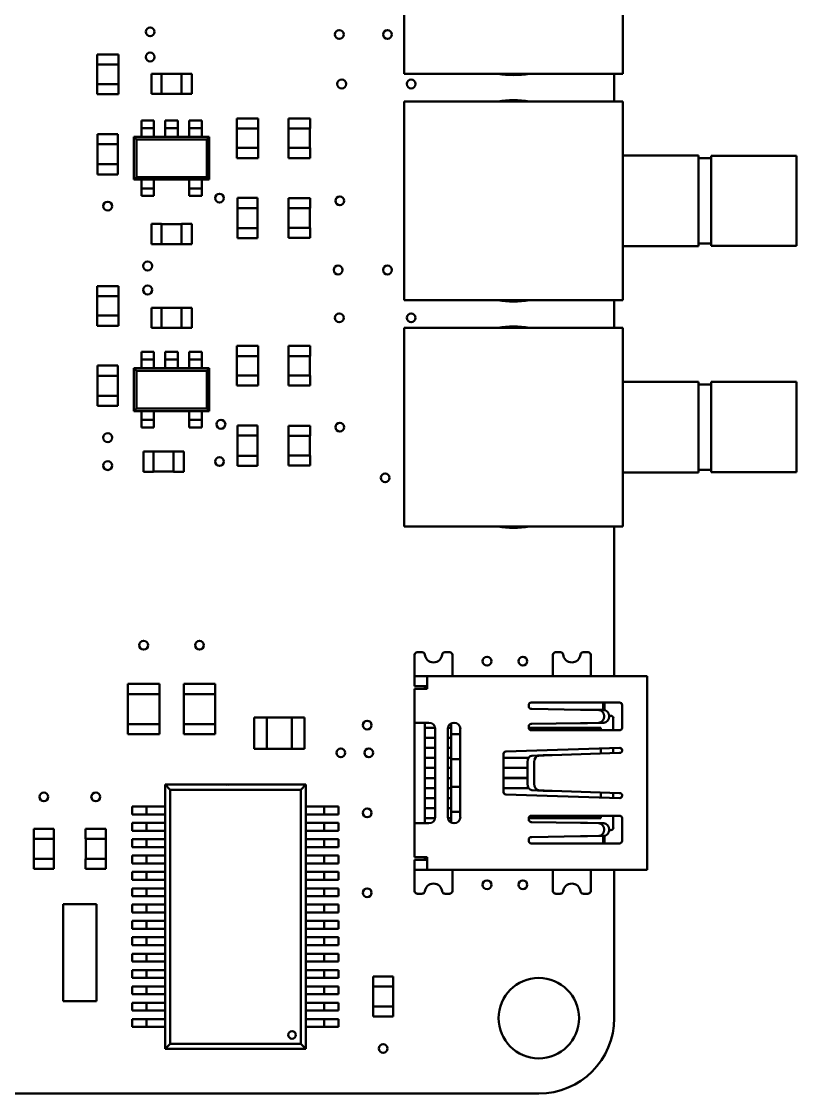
# Model space of a CAD drawing. Header units: inches. Extents: x 15.92 to 18.37, y 10.21 to 12.73.
# Drawn here: x 17.159 to 18.373, y 10.206 to 11.885 of the extents above; entities that cross this region are included whole.
import ezdxf

# ---------------------------------------------------------------- set-up
doc = ezdxf.new("R2010")
doc.units = ezdxf.units.IN
doc.header["$MEASUREMENT"] = 0
doc.layers.add('Visible (ANSI)', color=7, linetype='Continuous', lineweight=50)

msp = doc.modelspace()

# ---------------------------------------------------------------- linework, layer by layer
at = {"layer": 'Visible (ANSI)'}
for p, q in [((17.7583, 11.8028), (17.7583, 11.9209)), ((18.1008, 11.9209), (18.1008, 11.8028)), ((17.2775, 11.8329), (17.2775, 11.8172)), ((17.311, 11.8329), (17.2775, 11.8329)), ((17.2775, 11.8172), (17.311, 11.8172)), ((17.2775, 11.7867), (17.2775, 11.8172)), ((17.3109, 11.7867), (17.3109, 11.8172)), ((17.311, 11.8172), (17.311, 11.8329)), ((17.3627, 11.8027), (17.3627, 11.7712)), ((17.3785, 11.8027), (17.3627, 11.8027)), ((17.3785, 11.7712), (17.3785, 11.8027)), ((17.3785, 11.8026), (17.41, 11.8026)), ((17.4257, 11.8027), (17.41, 11.8027)), ((17.41, 11.8027), (17.41, 11.7712)), ((17.4257, 11.7712), (17.4257, 11.8027)), ((17.7583, 11.8028), (18.1008, 11.8028)), ((18.0871, 11.7595), (18.0871, 11.8028)), ((17.2775, 11.7867), (17.2775, 11.7709)), ((17.311, 11.7867), (17.2775, 11.7867)), ((17.311, 11.7709), (17.311, 11.7867)), ((17.2775, 11.7709), (17.311, 11.7709)), ((17.3627, 11.7712), (17.3785, 11.7712)), ((17.3785, 11.7712), (17.41, 11.7712)), ((17.41, 11.7712), (17.4257, 11.7712)), ((17.7583, 11.6413), (17.7583, 11.7595)), ((18.1008, 11.7595), (17.7583, 11.7595)), ((18.1008, 11.7595), (18.1008, 11.6413)), ((17.5297, 11.7329), (17.4963, 11.7329)), ((17.4963, 11.7329), (17.4963, 11.7172)), ((17.5297, 11.7172), (17.5297, 11.7329)), ((17.5775, 11.7329), (17.5775, 11.7172)), ((17.611, 11.7329), (17.5775, 11.7329)), ((17.611, 11.7172), (17.611, 11.7329)), ((17.347, 11.7297), (17.3667, 11.7297)), ((17.347, 11.7219), (17.347, 11.7297)), ((17.347, 11.7179), (17.347, 11.7219)), ((17.347, 11.7179), (17.3667, 11.7179)), ((17.347, 11.7179), (17.347, 11.7101)), ((17.3667, 11.7219), (17.3667, 11.7297)), ((17.3667, 11.7179), (17.3667, 11.7219)), ((17.3667, 11.7179), (17.3667, 11.7101)), ((17.3844, 11.7297), (17.4041, 11.7297)), ((17.3844, 11.7219), (17.3844, 11.7297)), ((17.3844, 11.7179), (17.3844, 11.7219)), ((17.3844, 11.7179), (17.4041, 11.7179)), ((17.3844, 11.7179), (17.3844, 11.7101)), ((17.4041, 11.7219), (17.4041, 11.7297)), ((17.4041, 11.7179), (17.4041, 11.7219)), ((17.4041, 11.7179), (17.4041, 11.7101)), ((17.4218, 11.7297), (17.4415, 11.7297)), ((17.4218, 11.7219), (17.4218, 11.7297)), ((17.4218, 11.7179), (17.4218, 11.7219)), ((17.4218, 11.7179), (17.4415, 11.7179)), ((17.4218, 11.7179), (17.4218, 11.7101)), ((17.4415, 11.7219), (17.4415, 11.7297)), ((17.4415, 11.7179), (17.4415, 11.7219)), ((17.4415, 11.7179), (17.4415, 11.7101)), ((17.4963, 11.7172), (17.5297, 11.7172)), ((17.4963, 11.7172), (17.4963, 11.6867)), ((17.5297, 11.7172), (17.5297, 11.6867)), ((17.5775, 11.7172), (17.611, 11.7172)), ((17.5775, 11.6867), (17.5775, 11.7172)), ((17.6109, 11.6867), (17.6109, 11.7172)), ((17.2785, 11.7084), (17.2785, 11.6927)), ((17.31, 11.7084), (17.2785, 11.7084)), ((17.31, 11.6927), (17.31, 11.7084)), ((17.3352, 11.7041), (17.347, 11.7041)), ((17.3391, 11.7002), (17.3352, 11.7041)), ((17.3352, 11.6372), (17.3352, 11.7041)), ((17.3391, 11.7002), (17.3391, 11.6412)), ((17.4494, 11.7002), (17.3391, 11.7002)), ((17.347, 11.7041), (17.347, 11.7101)), ((17.347, 11.7041), (17.3667, 11.7041)), ((17.3667, 11.7041), (17.3667, 11.7101)), ((17.3667, 11.7041), (17.3844, 11.7041)), ((17.3844, 11.7041), (17.3844, 11.7101)), ((17.3844, 11.7041), (17.4041, 11.7041)), ((17.4041, 11.7041), (17.4041, 11.7101)), ((17.4041, 11.7041), (17.4218, 11.7041)), ((17.4218, 11.7041), (17.4218, 11.7101)), ((17.4218, 11.7041), (17.4415, 11.7041)), ((17.4415, 11.7041), (17.4415, 11.7101)), ((17.4415, 11.7041), (17.4533, 11.7041)), ((17.4533, 11.7041), (17.4494, 11.7002)), ((17.4494, 11.6412), (17.4494, 11.7002)), ((17.4533, 11.7041), (17.4533, 11.6372)), ((17.2785, 11.6927), (17.31, 11.6927)), ((17.2785, 11.6612), (17.2785, 11.6927)), ((17.3099, 11.6612), (17.3099, 11.6927)), ((17.5297, 11.6867), (17.4963, 11.6867)), ((17.4963, 11.6867), (17.4963, 11.6709)), ((17.5297, 11.6709), (17.5297, 11.6867)), ((17.5775, 11.6867), (17.5775, 11.6709)), ((17.611, 11.6867), (17.5775, 11.6867)), ((17.611, 11.6709), (17.611, 11.6867)), ((17.4963, 11.6709), (17.5297, 11.6709)), ((17.5775, 11.6709), (17.611, 11.6709)), ((18.1008, 11.6748), (18.219, 11.6748)), ((18.219, 11.5331), (18.219, 11.6748)), ((18.219, 11.6709), (18.2386, 11.6709)), ((18.2386, 11.6746), (18.2386, 11.5333)), ((18.2386, 11.6746), (18.3725, 11.6746)), ((18.3725, 11.5333), (18.3725, 11.6746)), ((17.2785, 11.6612), (17.2785, 11.6454)), ((17.31, 11.6612), (17.2785, 11.6612)), ((17.31, 11.6454), (17.31, 11.6612)), ((17.2785, 11.6454), (17.31, 11.6454)), ((17.3391, 11.6412), (17.3352, 11.6372)), ((17.347, 11.6372), (17.3352, 11.6372)), ((17.3391, 11.6412), (17.4494, 11.6412)), ((17.3667, 11.6372), (17.347, 11.6372)), ((17.347, 11.6372), (17.347, 11.6313)), ((17.4218, 11.6372), (17.3667, 11.6372)), ((17.3667, 11.6372), (17.3667, 11.6313)), ((17.4415, 11.6372), (17.4218, 11.6372)), ((17.4218, 11.6372), (17.4218, 11.6313)), ((17.4533, 11.6372), (17.4415, 11.6372)), ((17.4415, 11.6372), (17.4415, 11.6313)), ((17.4533, 11.6372), (17.4494, 11.6412)), ((17.7583, 11.6413), (17.7583, 11.5665)), ((18.1008, 11.5665), (18.1008, 11.6413)), ((17.347, 11.6234), (17.347, 11.6313)), ((17.347, 11.6234), (17.347, 11.6195)), ((17.347, 11.6234), (17.3667, 11.6234)), ((17.347, 11.6195), (17.347, 11.6116)), ((17.3667, 11.6234), (17.3667, 11.6313)), ((17.3667, 11.6234), (17.3667, 11.6195)), ((17.3667, 11.6195), (17.3667, 11.6116)), ((17.4218, 11.6234), (17.4218, 11.6313)), ((17.4218, 11.6234), (17.4218, 11.6195)), ((17.4218, 11.6234), (17.4415, 11.6234)), ((17.4218, 11.6195), (17.4218, 11.6116)), ((17.4415, 11.6234), (17.4415, 11.6313)), ((17.4415, 11.6234), (17.4415, 11.6195)), ((17.4415, 11.6195), (17.4415, 11.6116)), ((17.347, 11.6116), (17.3667, 11.6116)), ((17.4218, 11.6116), (17.4415, 11.6116)), ((17.5288, 11.6084), (17.4973, 11.6084)), ((17.4973, 11.6084), (17.4973, 11.5927)), ((17.5288, 11.5927), (17.5288, 11.6084)), ((17.611, 11.6079), (17.5775, 11.6079)), ((17.5775, 11.6079), (17.5775, 11.5922)), ((17.611, 11.5922), (17.611, 11.6079)), ((17.4973, 11.5927), (17.5288, 11.5927)), ((17.4973, 11.5927), (17.4973, 11.5612)), ((17.5287, 11.5927), (17.5287, 11.5612)), ((17.5775, 11.5922), (17.611, 11.5922)), ((17.5775, 11.5922), (17.5775, 11.5617)), ((17.6109, 11.5922), (17.6109, 11.5617)), ((17.3785, 11.5677), (17.3627, 11.5677)), ((17.3627, 11.5677), (17.3627, 11.5362)), ((17.3785, 11.5362), (17.3785, 11.5677)), ((17.41, 11.5676), (17.3785, 11.5676)), ((17.4257, 11.5677), (17.41, 11.5677)), ((17.41, 11.5677), (17.41, 11.5362)), ((17.4257, 11.5362), (17.4257, 11.5677)), ((17.7583, 11.4484), (17.7583, 11.5665)), ((18.1008, 11.5665), (18.1008, 11.4484)), ((17.5288, 11.5612), (17.4973, 11.5612)), ((17.4973, 11.5612), (17.4973, 11.5454)), ((17.5288, 11.5454), (17.5288, 11.5612)), ((17.611, 11.5617), (17.5775, 11.5617)), ((17.5775, 11.5617), (17.5775, 11.5459)), ((17.611, 11.5459), (17.611, 11.5617)), ((17.3627, 11.5362), (17.3785, 11.5362)), ((17.41, 11.5362), (17.3785, 11.5362)), ((17.41, 11.5362), (17.4257, 11.5362)), ((17.4973, 11.5454), (17.5288, 11.5454)), ((17.5775, 11.5459), (17.611, 11.5459)), ((18.1008, 11.5331), (18.219, 11.5331)), ((18.219, 11.537), (18.2386, 11.537)), ((18.2386, 11.5333), (18.3725, 11.5333)), ((17.2775, 11.4704), (17.2775, 11.4547)), ((17.311, 11.4704), (17.2775, 11.4704)), ((17.311, 11.4547), (17.311, 11.4704)), ((17.2775, 11.4547), (17.311, 11.4547)), ((17.2775, 11.4242), (17.2775, 11.4547)), ((17.3109, 11.4242), (17.3109, 11.4547)), ((17.7583, 11.4484), (18.1008, 11.4484)), ((18.0871, 11.4051), (18.0871, 11.4484)), ((17.3627, 11.4364), (17.3627, 11.4049)), ((17.3785, 11.4364), (17.3627, 11.4364)), ((17.3785, 11.4049), (17.3785, 11.4364)), ((17.3785, 11.4364), (17.41, 11.4364)), ((17.4257, 11.4364), (17.41, 11.4364)), ((17.41, 11.4364), (17.41, 11.4049)), ((17.4257, 11.4049), (17.4257, 11.4364)), ((17.2775, 11.4242), (17.2775, 11.4084)), ((17.311, 11.4242), (17.2775, 11.4242)), ((17.311, 11.4084), (17.311, 11.4242)), ((17.2775, 11.4084), (17.311, 11.4084)), ((17.3627, 11.4049), (17.3785, 11.4049)), ((17.3785, 11.405), (17.41, 11.405)), ((17.41, 11.4049), (17.4257, 11.4049)), ((17.7583, 11.287), (17.7583, 11.4051)), ((18.1008, 11.4051), (17.7583, 11.4051)), ((18.1008, 11.4051), (18.1008, 11.287)), ((17.347, 11.3673), (17.3667, 11.3673)), ((17.347, 11.3594), (17.347, 11.3673)), ((17.3667, 11.3594), (17.3667, 11.3673)), ((17.3844, 11.3673), (17.4041, 11.3673)), ((17.3844, 11.3594), (17.3844, 11.3673)), ((17.4041, 11.3594), (17.4041, 11.3673)), ((17.4218, 11.3673), (17.4415, 11.3673)), ((17.4218, 11.3594), (17.4218, 11.3673)), ((17.4415, 11.3594), (17.4415, 11.3673)), ((17.5297, 11.3767), (17.4963, 11.3767)), ((17.4963, 11.3767), (17.4963, 11.3609)), ((17.5297, 11.3609), (17.5297, 11.3767)), ((17.5775, 11.3767), (17.5775, 11.3609)), ((17.611, 11.3767), (17.5775, 11.3767)), ((17.611, 11.3609), (17.611, 11.3767)), ((17.347, 11.3554), (17.347, 11.3594)), ((17.347, 11.3554), (17.3667, 11.3554)), ((17.347, 11.3554), (17.347, 11.3476)), ((17.347, 11.3417), (17.347, 11.3476)), ((17.3667, 11.3554), (17.3667, 11.3594)), ((17.3667, 11.3554), (17.3667, 11.3476)), ((17.3667, 11.3417), (17.3667, 11.3476)), ((17.3844, 11.3554), (17.3844, 11.3594)), ((17.3844, 11.3554), (17.4041, 11.3554)), ((17.3844, 11.3554), (17.3844, 11.3476)), ((17.3844, 11.3417), (17.3844, 11.3476)), ((17.4041, 11.3554), (17.4041, 11.3594)), ((17.4041, 11.3554), (17.4041, 11.3476)), ((17.4041, 11.3417), (17.4041, 11.3476)), ((17.4218, 11.3554), (17.4218, 11.3594)), ((17.4218, 11.3554), (17.4415, 11.3554)), ((17.4218, 11.3554), (17.4218, 11.3476)), ((17.4218, 11.3417), (17.4218, 11.3476)), ((17.4415, 11.3554), (17.4415, 11.3594)), ((17.4415, 11.3554), (17.4415, 11.3476)), ((17.4415, 11.3417), (17.4415, 11.3476)), ((17.4963, 11.3609), (17.5297, 11.3609)), ((17.4963, 11.3609), (17.4963, 11.3304)), ((17.5297, 11.3609), (17.5297, 11.3304)), ((17.5775, 11.3609), (17.611, 11.3609)), ((17.5775, 11.3304), (17.5775, 11.3609)), ((17.6109, 11.3304), (17.6109, 11.3609)), ((17.2785, 11.3459), (17.2785, 11.3302)), ((17.31, 11.3459), (17.2785, 11.3459)), ((17.2785, 11.3302), (17.31, 11.3302)), ((17.2785, 11.2987), (17.2785, 11.3302)), ((17.3099, 11.2987), (17.3099, 11.3302)), ((17.31, 11.3302), (17.31, 11.3459)), ((17.3352, 11.3417), (17.347, 11.3417)), ((17.3391, 11.3377), (17.3352, 11.3417)), ((17.3352, 11.2747), (17.3352, 11.3417)), ((17.3391, 11.3377), (17.3391, 11.2787)), ((17.4494, 11.3377), (17.3391, 11.3377)), ((17.347, 11.3417), (17.3667, 11.3417)), ((17.3667, 11.3417), (17.3844, 11.3417)), ((17.3844, 11.3417), (17.4041, 11.3417)), ((17.4041, 11.3417), (17.4218, 11.3417)), ((17.4218, 11.3417), (17.4415, 11.3417)), ((17.4415, 11.3417), (17.4533, 11.3417)), ((17.4533, 11.3417), (17.4494, 11.3377)), ((17.4494, 11.2787), (17.4494, 11.3377)), ((17.4533, 11.3417), (17.4533, 11.2747)), ((17.5297, 11.3304), (17.4963, 11.3304)), ((17.4963, 11.3304), (17.4963, 11.3147)), ((17.5297, 11.3147), (17.5297, 11.3304)), ((17.5775, 11.3304), (17.5775, 11.3147)), ((17.611, 11.3304), (17.5775, 11.3304)), ((17.611, 11.3147), (17.611, 11.3304)), ((17.4963, 11.3147), (17.5297, 11.3147)), ((17.5775, 11.3147), (17.611, 11.3147)), ((18.1008, 11.3205), (18.219, 11.3205)), ((18.219, 11.1788), (18.219, 11.3205)), ((18.219, 11.3165), (18.2386, 11.3165)), ((18.2386, 11.3203), (18.2386, 11.179)), ((18.2386, 11.3203), (18.3725, 11.3203)), ((18.3725, 11.179), (18.3725, 11.3203)), ((17.2785, 11.2987), (17.2785, 11.2829)), ((17.31, 11.2987), (17.2785, 11.2987)), ((17.31, 11.2829), (17.31, 11.2987)), ((17.2785, 11.2829), (17.31, 11.2829)), ((17.7583, 11.287), (17.7583, 11.2122)), ((18.1008, 11.2122), (18.1008, 11.287)), ((17.3391, 11.2787), (17.3352, 11.2747)), ((17.347, 11.2747), (17.3352, 11.2747)), ((17.3391, 11.2787), (17.4494, 11.2787)), ((17.3667, 11.2747), (17.347, 11.2747)), ((17.347, 11.2747), (17.347, 11.2688)), ((17.347, 11.261), (17.347, 11.2688)), ((17.4218, 11.2747), (17.3667, 11.2747)), ((17.3667, 11.2747), (17.3667, 11.2688)), ((17.3667, 11.261), (17.3667, 11.2688)), ((17.4415, 11.2747), (17.4218, 11.2747)), ((17.4218, 11.2747), (17.4218, 11.2688)), ((17.4218, 11.261), (17.4218, 11.2688)), ((17.4533, 11.2747), (17.4415, 11.2747)), ((17.4415, 11.2747), (17.4415, 11.2688)), ((17.4415, 11.261), (17.4415, 11.2688)), ((17.4533, 11.2747), (17.4494, 11.2787)), ((17.347, 11.261), (17.347, 11.257)), ((17.347, 11.261), (17.3667, 11.261)), ((17.347, 11.257), (17.347, 11.2491)), ((17.347, 11.2491), (17.3667, 11.2491)), ((17.3667, 11.261), (17.3667, 11.257)), ((17.3667, 11.257), (17.3667, 11.2491)), ((17.4218, 11.261), (17.4218, 11.257)), ((17.4218, 11.261), (17.4415, 11.261)), ((17.4218, 11.257), (17.4218, 11.2491)), ((17.4218, 11.2491), (17.4415, 11.2491)), ((17.4415, 11.261), (17.4415, 11.257)), ((17.4415, 11.257), (17.4415, 11.2491)), ((17.5288, 11.2522), (17.4973, 11.2522)), ((17.4973, 11.2522), (17.4973, 11.2364)), ((17.5288, 11.2364), (17.5288, 11.2522)), ((17.611, 11.2517), (17.5775, 11.2517)), ((17.5775, 11.2517), (17.5775, 11.2359)), ((17.611, 11.2359), (17.611, 11.2517)), ((17.4973, 11.2364), (17.5288, 11.2364)), ((17.4973, 11.2364), (17.4973, 11.2049)), ((17.5287, 11.2364), (17.5287, 11.2049)), ((17.5775, 11.2359), (17.611, 11.2359)), ((17.5775, 11.2359), (17.5775, 11.2054)), ((17.6109, 11.2359), (17.6109, 11.2054)), ((17.7583, 11.0941), (17.7583, 11.2122)), ((18.1008, 11.2122), (18.1008, 11.0941)), ((17.366, 11.2114), (17.3503, 11.2114)), ((17.3503, 11.2114), (17.3503, 11.1799)), ((17.366, 11.1799), (17.366, 11.2114)), ((17.3975, 11.2114), (17.366, 11.2114)), ((17.4132, 11.2114), (17.3975, 11.2114)), ((17.3975, 11.2114), (17.3975, 11.1799)), ((17.4132, 11.1799), (17.4132, 11.2114)), ((17.5288, 11.2049), (17.4973, 11.2049)), ((17.4973, 11.2049), (17.4973, 11.1892)), ((17.5288, 11.1892), (17.5288, 11.2049)), ((17.611, 11.2054), (17.5775, 11.2054)), ((17.5775, 11.2054), (17.5775, 11.1897)), ((17.611, 11.1897), (17.611, 11.2054)), ((17.3503, 11.1799), (17.366, 11.1799)), ((17.3975, 11.18), (17.366, 11.18)), ((17.3975, 11.1799), (17.4132, 11.1799)), ((17.4973, 11.1892), (17.5288, 11.1892)), ((17.5775, 11.1897), (17.611, 11.1897)), ((18.1008, 11.1788), (18.219, 11.1788)), ((18.219, 11.1827), (18.2386, 11.1827)), ((18.2386, 11.179), (18.3725, 11.179)), ((17.7583, 11.0941), (18.1008, 11.0941)), ((18.0871, 10.8598), (18.0871, 11.0941)), ((17.7747, 10.8637), (17.7747, 10.8932)), ((17.7786, 10.8972), (17.7866, 10.8972)), ((17.8218, 10.8972), (17.8298, 10.8972)), ((17.8337, 10.8932), (17.8337, 10.8637)), ((17.9912, 10.8637), (17.9912, 10.8932)), ((17.9951, 10.8972), (18.0031, 10.8972)), ((18.0383, 10.8972), (18.0463, 10.8972)), ((18.0503, 10.8932), (18.0503, 10.8637)), ((17.7747, 10.8637), (17.7747, 10.8598)), ((17.7944, 10.8598), (17.7747, 10.8598)), ((17.7747, 10.8598), (17.7747, 10.844)), ((17.7944, 10.8598), (17.7944, 10.8401)), ((17.7944, 10.8598), (18.1388, 10.8598)), ((17.8337, 10.8637), (17.8337, 10.8598)), ((17.9912, 10.8637), (17.9912, 10.8598)), ((18.0503, 10.8637), (18.0503, 10.8598)), ((18.1388, 10.8401), (18.1388, 10.8598)), ((17.3751, 10.8476), (17.3259, 10.8476)), ((17.3259, 10.8476), (17.3259, 10.8318)), ((17.3751, 10.8318), (17.3751, 10.8476)), ((17.4626, 10.8476), (17.4134, 10.8476)), ((17.4134, 10.8476), (17.4134, 10.8318)), ((17.4626, 10.8318), (17.4626, 10.8476)), ((17.7747, 10.844), (17.7904, 10.844)), ((17.7904, 10.8401), (17.7904, 10.844)), ((17.7904, 10.844), (17.7944, 10.844)), ((17.3259, 10.8318), (17.3751, 10.8318)), ((17.3259, 10.8318), (17.3259, 10.7846)), ((17.3751, 10.8318), (17.3751, 10.7846)), ((17.4134, 10.8318), (17.4626, 10.8318)), ((17.4134, 10.8318), (17.4134, 10.7846)), ((17.4626, 10.8318), (17.4626, 10.7846)), ((17.7747, 10.7869), (17.7747, 10.84)), ((17.7944, 10.84), (17.7747, 10.84)), ((17.7904, 10.8401), (17.7904, 10.84)), ((17.7944, 10.8401), (17.7944, 10.8401)), ((17.7944, 10.84), (17.7944, 10.8401)), ((18.1388, 10.8401), (18.1388, 10.5763)), ((17.9532, 10.8125), (17.9532, 10.8145)), ((17.9572, 10.8184), (18.0955, 10.8184)), ((18.0699, 10.8068), (18.0699, 10.8184)), ((18.0719, 10.8066), (18.0719, 10.8184)), ((18.0995, 10.8145), (18.0995, 10.7791)), ((17.5236, 10.7953), (17.5236, 10.7461)), ((17.5433, 10.7953), (17.5236, 10.7953)), ((17.5433, 10.7461), (17.5433, 10.7953)), ((17.5433, 10.7952), (17.5827, 10.7952)), ((17.6024, 10.7953), (17.5827, 10.7953)), ((17.5827, 10.7953), (17.5827, 10.7461)), ((17.6024, 10.7461), (17.6024, 10.7953)), ((17.958, 10.8086), (18.0345, 10.8073)), ((18.0374, 10.8072), (18.0629, 10.8068)), ((18.0707, 10.8068), (18.0452, 10.8072)), ((18.0713, 10.7966), (18.0713, 10.7969)), ((18.0791, 10.7978), (18.0818, 10.7978)), ((18.0791, 10.7966), (18.0791, 10.7969)), ((18.0857, 10.7938), (18.0857, 10.7751)), ((17.3751, 10.7846), (17.3259, 10.7846)), ((17.3259, 10.7846), (17.3259, 10.7688)), ((17.3751, 10.7688), (17.3751, 10.7846)), ((17.4626, 10.7846), (17.4134, 10.7846)), ((17.4134, 10.7846), (17.4134, 10.7688)), ((17.4626, 10.7688), (17.4626, 10.7846)), ((17.7747, 10.7869), (17.7944, 10.7869)), ((17.7747, 10.7869), (17.7747, 10.7771)), ((17.7747, 10.7771), (17.7747, 10.6393)), ((17.7904, 10.7869), (17.7904, 10.7771)), ((17.7924, 10.7791), (17.7904, 10.7786)), ((17.7904, 10.7771), (17.7904, 10.6393)), ((17.7924, 10.7791), (17.8067, 10.7791)), ((17.797, 10.7869), (17.7944, 10.7869)), ((17.8069, 10.6393), (17.8069, 10.7771)), ((17.8265, 10.7771), (17.8265, 10.6393)), ((17.8318, 10.7791), (17.8267, 10.7791)), ((17.8318, 10.7692), (17.8318, 10.7858)), ((17.8462, 10.6393), (17.8462, 10.7771)), ((17.9532, 10.7791), (17.9532, 10.7811)), ((18.066, 10.7791), (17.9532, 10.7791)), ((17.9532, 10.779), (18.0269, 10.779)), ((17.958, 10.785), (18.0345, 10.7862)), ((18.0418, 10.779), (18.0269, 10.779)), ((18.0374, 10.7863), (18.0629, 10.7868)), ((18.0418, 10.779), (18.0634, 10.779)), ((18.0707, 10.7868), (18.0452, 10.7863)), ((18.066, 10.779), (18.0634, 10.779)), ((18.066, 10.7751), (18.066, 10.7791)), ((17.3259, 10.7688), (17.3751, 10.7688)), ((17.4134, 10.7688), (17.4626, 10.7688)), ((17.7924, 10.7633), (17.7904, 10.7638)), ((17.7924, 10.7633), (17.8069, 10.7633)), ((17.8318, 10.7633), (17.8265, 10.7633)), ((17.8318, 10.7299), (17.8318, 10.7692)), ((17.8462, 10.7692), (17.8318, 10.7692)), ((18.0955, 10.7751), (17.9572, 10.7751)), ((17.5236, 10.7461), (17.5433, 10.7461)), ((17.5433, 10.7461), (17.5827, 10.7461)), ((17.5827, 10.7461), (17.6024, 10.7461)), ((17.7924, 10.7476), (17.7904, 10.7471)), ((17.7924, 10.7476), (17.8069, 10.7476)), ((17.8318, 10.7476), (17.8265, 10.7476)), ((18.0958, 10.7475), (17.9173, 10.7418)), ((18.066, 10.7387), (18.066, 10.7465)), ((18.0857, 10.7471), (18.0857, 10.7393)), ((18.0995, 10.7432), (18.0995, 10.7439)), ((17.7924, 10.7318), (17.7904, 10.7323)), ((17.7924, 10.7318), (17.8069, 10.7318)), ((17.8318, 10.7318), (17.8265, 10.7318)), ((17.8318, 10.7299), (17.8318, 10.6865)), ((17.8462, 10.7299), (17.8318, 10.7299)), ((17.9139, 10.7382), (17.9139, 10.6782)), ((17.9529, 10.7319), (17.9139, 10.7319)), ((17.9139, 10.7318), (17.9529, 10.7318)), ((17.9582, 10.7352), (17.976, 10.7359)), ((17.9866, 10.7359), (17.9687, 10.7352)), ((18.0953, 10.7396), (17.9901, 10.7362)), ((17.7924, 10.7161), (17.7904, 10.7156)), ((17.7924, 10.7161), (17.8069, 10.7161)), ((17.8318, 10.7161), (17.8265, 10.7161)), ((17.9511, 10.7161), (17.9139, 10.7161)), ((17.9139, 10.716), (17.9511, 10.716)), ((17.9511, 10.6911), (17.9511, 10.7253)), ((17.9617, 10.6911), (17.9617, 10.7253)), ((17.7924, 10.7003), (17.7904, 10.7008)), ((17.7924, 10.7003), (17.8069, 10.7003)), ((17.8318, 10.7003), (17.8265, 10.7003)), ((17.9511, 10.7004), (17.9139, 10.7004)), ((17.9139, 10.7003), (17.9511, 10.7003)), ((17.3919, 10.682), (17.384, 10.6899)), ((17.384, 10.6899), (17.384, 10.2765)), ((17.6045, 10.6899), (17.384, 10.6899)), ((17.3919, 10.2843), (17.3919, 10.682)), ((17.3919, 10.682), (17.5966, 10.682)), ((17.6045, 10.6899), (17.5966, 10.682)), ((17.5966, 10.682), (17.5966, 10.2843)), ((17.6045, 10.2765), (17.6045, 10.6899)), ((17.7924, 10.6846), (17.7904, 10.6841)), ((17.7924, 10.6846), (17.8069, 10.6846)), ((17.8318, 10.6846), (17.8265, 10.6846)), ((17.8318, 10.6472), (17.8318, 10.6865)), ((17.8318, 10.6865), (17.8462, 10.6865)), ((17.9139, 10.6846), (17.9529, 10.6846)), ((17.9139, 10.6845), (17.9529, 10.6845)), ((17.9582, 10.6812), (17.976, 10.6805)), ((17.9866, 10.6805), (17.9687, 10.6812)), ((18.0953, 10.6768), (17.9901, 10.6802)), ((18.066, 10.6777), (18.066, 10.6699)), ((18.0857, 10.6771), (18.0857, 10.6693)), ((17.7924, 10.6688), (17.7904, 10.6693)), ((17.7924, 10.6688), (17.8069, 10.6688)), ((17.8318, 10.6688), (17.8265, 10.6688)), ((17.9173, 10.6746), (18.0958, 10.6689)), ((18.0995, 10.6725), (18.0995, 10.6732)), ((17.3328, 10.6556), (17.3525, 10.6556)), ((17.3328, 10.6434), (17.3328, 10.6556)), ((17.3525, 10.6434), (17.3328, 10.6434)), ((17.3525, 10.6556), (17.3551, 10.6556)), ((17.3551, 10.6434), (17.3525, 10.6434)), ((17.3656, 10.6556), (17.3551, 10.6556)), ((17.3551, 10.6434), (17.3551, 10.6556)), ((17.3551, 10.6434), (17.3656, 10.6434)), ((17.3656, 10.6556), (17.384, 10.6556)), ((17.384, 10.6434), (17.3656, 10.6434)), ((17.6045, 10.6556), (17.6228, 10.6556)), ((17.6228, 10.6434), (17.6045, 10.6434)), ((17.6333, 10.6556), (17.6228, 10.6556)), ((17.6228, 10.6434), (17.6333, 10.6434)), ((17.6333, 10.6556), (17.6333, 10.6434)), ((17.6333, 10.6556), (17.636, 10.6556)), ((17.636, 10.6434), (17.6333, 10.6434)), ((17.636, 10.6556), (17.6557, 10.6556)), ((17.6557, 10.6434), (17.636, 10.6434)), ((17.6557, 10.6556), (17.6557, 10.6434)), ((17.7924, 10.6531), (17.7904, 10.6526)), ((17.7924, 10.6531), (17.8069, 10.6531)), ((17.8318, 10.6531), (17.8265, 10.6531)), ((17.8318, 10.6472), (17.8318, 10.6306)), ((17.8462, 10.6472), (17.8318, 10.6472)), ((17.3328, 10.63), (17.3525, 10.63)), ((17.3328, 10.6178), (17.3328, 10.63)), ((17.3525, 10.63), (17.3551, 10.63)), ((17.3656, 10.63), (17.3551, 10.63)), ((17.3551, 10.6178), (17.3551, 10.63)), ((17.3656, 10.63), (17.384, 10.63)), ((17.6045, 10.63), (17.6228, 10.63)), ((17.6333, 10.63), (17.6228, 10.63)), ((17.6333, 10.63), (17.6333, 10.6178)), ((17.6333, 10.63), (17.636, 10.63)), ((17.636, 10.63), (17.6557, 10.63)), ((17.6557, 10.63), (17.6557, 10.6178)), ((17.7747, 10.6393), (17.7747, 10.6295)), ((17.7944, 10.6295), (17.7747, 10.6295)), ((17.7747, 10.5764), (17.7747, 10.6295)), ((17.7904, 10.6393), (17.7904, 10.6295)), ((17.7924, 10.6373), (17.7904, 10.6378)), ((17.7924, 10.6373), (17.8067, 10.6373)), ((17.7944, 10.6295), (17.797, 10.6295)), ((17.8318, 10.6373), (17.8267, 10.6373)), ((18.0269, 10.6374), (17.9532, 10.6374)), ((17.9532, 10.6373), (17.9532, 10.6353)), ((18.066, 10.6373), (17.9532, 10.6373)), ((18.0955, 10.6413), (17.9572, 10.6413)), ((18.0345, 10.6302), (17.958, 10.6314)), ((18.0269, 10.6374), (18.0418, 10.6374)), ((18.0629, 10.6296), (18.0374, 10.6301)), ((18.0634, 10.6374), (18.0418, 10.6374)), ((18.0452, 10.6301), (18.0707, 10.6296)), ((18.0634, 10.6374), (18.066, 10.6374)), ((18.066, 10.6413), (18.066, 10.6373)), ((18.0857, 10.6413), (18.0857, 10.6226)), ((18.0995, 10.6019), (18.0995, 10.6373)), ((17.1785, 10.6209), (17.1785, 10.6052)), ((17.21, 10.6209), (17.1785, 10.6209)), ((17.21, 10.6052), (17.21, 10.6209)), ((17.2912, 10.6209), (17.2597, 10.6209)), ((17.2597, 10.6209), (17.2597, 10.6052)), ((17.2912, 10.6052), (17.2912, 10.6209)), ((17.3525, 10.6178), (17.3328, 10.6178)), ((17.3551, 10.6178), (17.3525, 10.6178)), ((17.3551, 10.6178), (17.3656, 10.6178)), ((17.384, 10.6178), (17.3656, 10.6178)), ((17.6228, 10.6178), (17.6045, 10.6178)), ((17.6228, 10.6178), (17.6333, 10.6178)), ((17.636, 10.6178), (17.6333, 10.6178)), ((17.6557, 10.6178), (17.636, 10.6178)), ((18.0345, 10.6091), (17.958, 10.6078)), ((18.0629, 10.6096), (18.0374, 10.6092)), ((18.0452, 10.6092), (18.0707, 10.6096)), ((18.0699, 10.598), (18.0699, 10.6096)), ((18.0713, 10.6198), (18.0713, 10.6195)), ((18.0719, 10.598), (18.0719, 10.6098)), ((18.0791, 10.6198), (18.0791, 10.6195)), ((18.0818, 10.6186), (18.0791, 10.6186)), ((17.1785, 10.6052), (17.21, 10.6052)), ((17.1785, 10.5737), (17.1785, 10.6052)), ((17.2099, 10.5737), (17.2099, 10.6052)), ((17.2597, 10.6052), (17.2912, 10.6052)), ((17.2598, 10.6052), (17.2598, 10.5737)), ((17.2912, 10.6052), (17.2912, 10.5737)), ((17.3328, 10.6044), (17.3525, 10.6044)), ((17.3328, 10.5922), (17.3328, 10.6044)), ((17.3525, 10.5922), (17.3328, 10.5922)), ((17.3525, 10.6044), (17.3551, 10.6044)), ((17.3551, 10.5922), (17.3525, 10.5922)), ((17.3656, 10.6044), (17.3551, 10.6044)), ((17.3551, 10.5922), (17.3551, 10.6044)), ((17.3551, 10.5922), (17.3656, 10.5922)), ((17.3656, 10.6044), (17.384, 10.6044)), ((17.384, 10.5922), (17.3656, 10.5922)), ((17.6045, 10.6044), (17.6228, 10.6044)), ((17.6228, 10.5922), (17.6045, 10.5922)), ((17.6333, 10.6044), (17.6228, 10.6044)), ((17.6228, 10.5922), (17.6333, 10.5922)), ((17.6333, 10.6044), (17.6333, 10.5922)), ((17.6333, 10.6044), (17.636, 10.6044)), ((17.636, 10.5922), (17.6333, 10.5922)), ((17.636, 10.6044), (17.6557, 10.6044)), ((17.6557, 10.5922), (17.636, 10.5922)), ((17.6557, 10.6044), (17.6557, 10.5922)), ((17.9532, 10.6039), (17.9532, 10.6019)), ((17.9572, 10.598), (18.0955, 10.598)), ((17.3328, 10.5788), (17.3525, 10.5788)), ((17.3328, 10.5666), (17.3328, 10.5788)), ((17.3525, 10.5788), (17.3551, 10.5788)), ((17.3656, 10.5788), (17.3551, 10.5788)), ((17.3551, 10.5666), (17.3551, 10.5788)), ((17.3656, 10.5788), (17.384, 10.5788)), ((17.6045, 10.5788), (17.6228, 10.5788)), ((17.6333, 10.5788), (17.6228, 10.5788)), ((17.6333, 10.5788), (17.6333, 10.5666)), ((17.6333, 10.5788), (17.636, 10.5788)), ((17.636, 10.5788), (17.6557, 10.5788)), ((17.6557, 10.5788), (17.6557, 10.5666)), ((17.7747, 10.5764), (17.7944, 10.5764)), ((17.7904, 10.5764), (17.7904, 10.5763)), ((17.7904, 10.5724), (17.7904, 10.5763)), ((17.7944, 10.5763), (17.7944, 10.5764)), ((17.7944, 10.5763), (17.7944, 10.5763)), ((17.7944, 10.5763), (17.7944, 10.5566)), ((18.1388, 10.5566), (18.1388, 10.5763)), ((17.1785, 10.5737), (17.1785, 10.5579)), ((17.21, 10.5737), (17.1785, 10.5737)), ((17.1785, 10.5579), (17.21, 10.5579)), ((17.21, 10.5579), (17.21, 10.5737)), ((17.2912, 10.5737), (17.2597, 10.5737)), ((17.2597, 10.5737), (17.2597, 10.5579)), ((17.2597, 10.5579), (17.2912, 10.5579)), ((17.2912, 10.5579), (17.2912, 10.5737)), ((17.3525, 10.5666), (17.3328, 10.5666)), ((17.3551, 10.5666), (17.3525, 10.5666)), ((17.3551, 10.5666), (17.3656, 10.5666)), ((17.384, 10.5666), (17.3656, 10.5666)), ((17.6228, 10.5666), (17.6045, 10.5666)), ((17.6228, 10.5666), (17.6333, 10.5666)), ((17.636, 10.5666), (17.6333, 10.5666)), ((17.6557, 10.5666), (17.636, 10.5666)), ((17.7747, 10.5724), (17.7904, 10.5724)), ((17.7747, 10.5566), (17.7747, 10.5724)), ((17.7944, 10.5724), (17.7904, 10.5724)), ((17.3328, 10.5532), (17.3525, 10.5532)), ((17.3328, 10.541), (17.3328, 10.5532)), ((17.3525, 10.541), (17.3328, 10.541)), ((17.3525, 10.5532), (17.3551, 10.5532)), ((17.3551, 10.541), (17.3525, 10.541)), ((17.3656, 10.5532), (17.3551, 10.5532)), ((17.3551, 10.541), (17.3551, 10.5532)), ((17.3551, 10.541), (17.3656, 10.541)), ((17.3656, 10.5532), (17.384, 10.5532)), ((17.384, 10.541), (17.3656, 10.541)), ((17.6045, 10.5532), (17.6228, 10.5532)), ((17.6228, 10.541), (17.6045, 10.541)), ((17.6333, 10.5532), (17.6228, 10.5532)), ((17.6228, 10.541), (17.6333, 10.541)), ((17.6333, 10.5532), (17.6333, 10.541)), ((17.6333, 10.5532), (17.636, 10.5532)), ((17.636, 10.541), (17.6333, 10.541)), ((17.636, 10.5532), (17.6557, 10.5532)), ((17.6557, 10.541), (17.636, 10.541)), ((17.6557, 10.5532), (17.6557, 10.541)), ((17.7747, 10.5527), (17.7747, 10.5566)), ((17.7944, 10.5566), (17.7747, 10.5566)), ((17.7747, 10.5232), (17.7747, 10.5527)), ((17.7944, 10.5566), (18.1388, 10.5566)), ((17.8337, 10.5527), (17.8337, 10.5566)), ((17.8337, 10.5527), (17.8337, 10.5232)), ((17.9912, 10.5527), (17.9912, 10.5566)), ((17.9912, 10.5232), (17.9912, 10.5527)), ((18.0503, 10.5527), (18.0503, 10.5566)), ((18.0503, 10.5527), (18.0503, 10.5232)), ((18.0871, 10.3244), (18.0871, 10.5566)), ((17.3328, 10.5276), (17.3525, 10.5276)), ((17.3328, 10.5154), (17.3328, 10.5276)), ((17.3525, 10.5276), (17.3551, 10.5276)), ((17.3656, 10.5276), (17.3551, 10.5276)), ((17.3551, 10.5154), (17.3551, 10.5276)), ((17.3656, 10.5276), (17.384, 10.5276)), ((17.6045, 10.5276), (17.6228, 10.5276)), ((17.6333, 10.5276), (17.6228, 10.5276)), ((17.6333, 10.5276), (17.6333, 10.5154)), ((17.6333, 10.5276), (17.636, 10.5276)), ((17.636, 10.5276), (17.6557, 10.5276)), ((17.6557, 10.5276), (17.6557, 10.5154)), ((17.3525, 10.5154), (17.3328, 10.5154)), ((17.3551, 10.5154), (17.3525, 10.5154)), ((17.3551, 10.5154), (17.3656, 10.5154)), ((17.384, 10.5154), (17.3656, 10.5154)), ((17.6228, 10.5154), (17.6045, 10.5154)), ((17.6228, 10.5154), (17.6333, 10.5154)), ((17.636, 10.5154), (17.6333, 10.5154)), ((17.6557, 10.5154), (17.636, 10.5154)), ((17.7866, 10.5192), (17.7786, 10.5192)), ((17.8298, 10.5192), (17.8218, 10.5192)), ((18.0031, 10.5192), (17.9951, 10.5192)), ((18.0463, 10.5192), (18.0383, 10.5192)), ((17.2765, 10.5029), (17.2245, 10.5029)), ((17.2245, 10.5029), (17.2245, 10.3509)), ((17.2765, 10.3509), (17.2765, 10.5029)), ((17.3328, 10.5021), (17.3525, 10.5021)), ((17.3328, 10.4899), (17.3328, 10.5021)), ((17.3525, 10.5021), (17.3551, 10.5021)), ((17.3656, 10.5021), (17.3551, 10.5021)), ((17.3551, 10.4899), (17.3551, 10.5021)), ((17.3656, 10.5021), (17.384, 10.5021)), ((17.6045, 10.5021), (17.6228, 10.5021)), ((17.6333, 10.5021), (17.6228, 10.5021)), ((17.6333, 10.5021), (17.6333, 10.4899)), ((17.6333, 10.5021), (17.636, 10.5021)), ((17.636, 10.5021), (17.6557, 10.5021)), ((17.6557, 10.5021), (17.6557, 10.4899)), ((17.3525, 10.4899), (17.3328, 10.4899)), ((17.3328, 10.4765), (17.3525, 10.4765)), ((17.3328, 10.4643), (17.3328, 10.4765)), ((17.3551, 10.4899), (17.3525, 10.4899)), ((17.3525, 10.4765), (17.3551, 10.4765)), ((17.3551, 10.4899), (17.3656, 10.4899)), ((17.3656, 10.4765), (17.3551, 10.4765)), ((17.3551, 10.4643), (17.3551, 10.4765)), ((17.384, 10.4899), (17.3656, 10.4899)), ((17.3656, 10.4765), (17.384, 10.4765)), ((17.6228, 10.4899), (17.6045, 10.4899)), ((17.6045, 10.4765), (17.6228, 10.4765)), ((17.6228, 10.4899), (17.6333, 10.4899)), ((17.6333, 10.4765), (17.6228, 10.4765)), ((17.636, 10.4899), (17.6333, 10.4899)), ((17.6333, 10.4765), (17.6333, 10.4643)), ((17.6333, 10.4765), (17.636, 10.4765)), ((17.6557, 10.4899), (17.636, 10.4899)), ((17.636, 10.4765), (17.6557, 10.4765)), ((17.6557, 10.4765), (17.6557, 10.4643)), ((17.3525, 10.4643), (17.3328, 10.4643)), ((17.3551, 10.4643), (17.3525, 10.4643)), ((17.3551, 10.4643), (17.3656, 10.4643)), ((17.384, 10.4643), (17.3656, 10.4643)), ((17.6228, 10.4643), (17.6045, 10.4643)), ((17.6228, 10.4643), (17.6333, 10.4643)), ((17.636, 10.4643), (17.6333, 10.4643)), ((17.6557, 10.4643), (17.636, 10.4643)), ((17.3328, 10.4509), (17.3525, 10.4509)), ((17.3328, 10.4387), (17.3328, 10.4509)), ((17.3525, 10.4509), (17.3551, 10.4509)), ((17.3656, 10.4509), (17.3551, 10.4509)), ((17.3551, 10.4387), (17.3551, 10.4509)), ((17.3656, 10.4509), (17.384, 10.4509)), ((17.6045, 10.4509), (17.6228, 10.4509)), ((17.6333, 10.4509), (17.6228, 10.4509)), ((17.6333, 10.4509), (17.6333, 10.4387)), ((17.6333, 10.4509), (17.636, 10.4509)), ((17.636, 10.4509), (17.6557, 10.4509)), ((17.6557, 10.4509), (17.6557, 10.4387)), ((17.3525, 10.4387), (17.3328, 10.4387)), ((17.3328, 10.4253), (17.3525, 10.4253)), ((17.3328, 10.4131), (17.3328, 10.4253)), ((17.3551, 10.4387), (17.3525, 10.4387)), ((17.3525, 10.4253), (17.3551, 10.4253)), ((17.3551, 10.4387), (17.3656, 10.4387)), ((17.3656, 10.4253), (17.3551, 10.4253)), ((17.3551, 10.4131), (17.3551, 10.4253)), ((17.384, 10.4387), (17.3656, 10.4387)), ((17.3656, 10.4253), (17.384, 10.4253)), ((17.6228, 10.4387), (17.6045, 10.4387)), ((17.6045, 10.4253), (17.6228, 10.4253)), ((17.6228, 10.4387), (17.6333, 10.4387)), ((17.6333, 10.4253), (17.6228, 10.4253)), ((17.636, 10.4387), (17.6333, 10.4387)), ((17.6333, 10.4253), (17.6333, 10.4131)), ((17.6333, 10.4253), (17.636, 10.4253)), ((17.6557, 10.4387), (17.636, 10.4387)), ((17.636, 10.4253), (17.6557, 10.4253)), ((17.6557, 10.4253), (17.6557, 10.4131)), ((17.3525, 10.4131), (17.3328, 10.4131)), ((17.3551, 10.4131), (17.3525, 10.4131)), ((17.3551, 10.4131), (17.3656, 10.4131)), ((17.384, 10.4131), (17.3656, 10.4131)), ((17.6228, 10.4131), (17.6045, 10.4131)), ((17.6228, 10.4131), (17.6333, 10.4131)), ((17.636, 10.4131), (17.6333, 10.4131)), ((17.6557, 10.4131), (17.636, 10.4131)), ((17.3328, 10.3997), (17.3525, 10.3997)), ((17.3328, 10.3875), (17.3328, 10.3997)), ((17.3525, 10.3997), (17.3551, 10.3997)), ((17.3656, 10.3997), (17.3551, 10.3997)), ((17.3551, 10.3875), (17.3551, 10.3997)), ((17.3656, 10.3997), (17.384, 10.3997)), ((17.6045, 10.3997), (17.6228, 10.3997)), ((17.6333, 10.3997), (17.6228, 10.3997)), ((17.6333, 10.3997), (17.6333, 10.3875)), ((17.6333, 10.3997), (17.636, 10.3997)), ((17.636, 10.3997), (17.6557, 10.3997)), ((17.6557, 10.3997), (17.6557, 10.3875)), ((17.7097, 10.3897), (17.7097, 10.3739)), ((17.7412, 10.3897), (17.7097, 10.3897)), ((17.7412, 10.3739), (17.7412, 10.3897)), ((17.3525, 10.3875), (17.3328, 10.3875)), ((17.3328, 10.3741), (17.3525, 10.3741)), ((17.3328, 10.3619), (17.3328, 10.3741)), ((17.3551, 10.3875), (17.3525, 10.3875)), ((17.3525, 10.3741), (17.3551, 10.3741)), ((17.3551, 10.3875), (17.3656, 10.3875)), ((17.3656, 10.3741), (17.3551, 10.3741)), ((17.3551, 10.3619), (17.3551, 10.3741)), ((17.384, 10.3875), (17.3656, 10.3875)), ((17.3656, 10.3741), (17.384, 10.3741)), ((17.6228, 10.3875), (17.6045, 10.3875)), ((17.6045, 10.3741), (17.6228, 10.3741)), ((17.6228, 10.3875), (17.6333, 10.3875)), ((17.6333, 10.3741), (17.6228, 10.3741)), ((17.636, 10.3875), (17.6333, 10.3875)), ((17.6333, 10.3741), (17.6333, 10.3619)), ((17.6333, 10.3741), (17.636, 10.3741)), ((17.6557, 10.3875), (17.636, 10.3875)), ((17.636, 10.3741), (17.6557, 10.3741)), ((17.6557, 10.3741), (17.6557, 10.3619)), ((17.7097, 10.3739), (17.7412, 10.3739)), ((17.7098, 10.3425), (17.7098, 10.3739)), ((17.7412, 10.3425), (17.7412, 10.3739)), ((17.3525, 10.3619), (17.3328, 10.3619)), ((17.3551, 10.3619), (17.3525, 10.3619)), ((17.3551, 10.3619), (17.3656, 10.3619)), ((17.384, 10.3619), (17.3656, 10.3619)), ((17.6228, 10.3619), (17.6045, 10.3619)), ((17.6228, 10.3619), (17.6333, 10.3619)), ((17.636, 10.3619), (17.6333, 10.3619)), ((17.6557, 10.3619), (17.636, 10.3619)), ((17.2245, 10.3509), (17.2765, 10.3509)), ((17.3328, 10.3485), (17.3525, 10.3485)), ((17.3328, 10.3363), (17.3328, 10.3485)), ((17.3525, 10.3485), (17.3551, 10.3485)), ((17.3656, 10.3485), (17.3551, 10.3485)), ((17.3551, 10.3363), (17.3551, 10.3485)), ((17.3656, 10.3485), (17.384, 10.3485)), ((17.6045, 10.3485), (17.6228, 10.3485)), ((17.6333, 10.3485), (17.6228, 10.3485)), ((17.6333, 10.3485), (17.6333, 10.3363)), ((17.6333, 10.3485), (17.636, 10.3485)), ((17.636, 10.3485), (17.6557, 10.3485)), ((17.6557, 10.3485), (17.6557, 10.3363)), ((17.7097, 10.3425), (17.7097, 10.3267)), ((17.7412, 10.3425), (17.7097, 10.3425)), ((17.7412, 10.3267), (17.7412, 10.3425)), ((17.3525, 10.3363), (17.3328, 10.3363)), ((17.3328, 10.3229), (17.3525, 10.3229)), ((17.3328, 10.3107), (17.3328, 10.3229)), ((17.3551, 10.3363), (17.3525, 10.3363)), ((17.3525, 10.3229), (17.3551, 10.3229)), ((17.3551, 10.3363), (17.3656, 10.3363)), ((17.3656, 10.3229), (17.3551, 10.3229)), ((17.3551, 10.3107), (17.3551, 10.3229)), ((17.384, 10.3363), (17.3656, 10.3363)), ((17.3656, 10.3229), (17.384, 10.3229)), ((17.6228, 10.3363), (17.6045, 10.3363)), ((17.6045, 10.3229), (17.6228, 10.3229)), ((17.6228, 10.3363), (17.6333, 10.3363)), ((17.6333, 10.3229), (17.6228, 10.3229)), ((17.636, 10.3363), (17.6333, 10.3363)), ((17.6333, 10.3229), (17.6333, 10.3107)), ((17.6333, 10.3229), (17.636, 10.3229)), ((17.6557, 10.3363), (17.636, 10.3363)), ((17.636, 10.3229), (17.6557, 10.3229)), ((17.6557, 10.3229), (17.6557, 10.3107)), ((17.7097, 10.3267), (17.7412, 10.3267)), ((17.3525, 10.3107), (17.3328, 10.3107)), ((17.3551, 10.3107), (17.3525, 10.3107)), ((17.3551, 10.3107), (17.3656, 10.3107)), ((17.384, 10.3107), (17.3656, 10.3107)), ((17.6228, 10.3107), (17.6045, 10.3107)), ((17.6228, 10.3107), (17.6333, 10.3107)), ((17.636, 10.3107), (17.6333, 10.3107)), ((17.6557, 10.3107), (17.636, 10.3107)), ((17.384, 10.2765), (17.3919, 10.2843)), ((17.384, 10.2765), (17.6045, 10.2765)), ((17.5966, 10.2843), (17.3919, 10.2843)), ((17.6045, 10.2765), (17.5966, 10.2843)), ((16.0398, 10.2063), (17.969, 10.2063))]:
    msp.add_line(p, q, dxfattribs=at)
for centre, radius in [((17.3608, 11.8685), 0.00689), ((17.6568, 11.8644), 0.00689), ((17.7321, 11.8644), 0.00689), ((17.3608, 11.8291), 0.00689), ((17.6605, 11.7869), 0.00689), ((17.7693, 11.7869), 0.00689), ((17.4693, 11.6082), 0.00689), ((17.2942, 11.5957), 0.00689), ((17.6575, 11.6039), 0.00689), ((17.3568, 11.5019), 0.00689), ((17.6549, 11.4957), 0.00689), ((17.7321, 11.4957), 0.00689), ((17.3568, 11.4644), 0.00689), ((17.6568, 11.4207), 0.00689), ((17.7693, 11.4207), 0.00689), ((17.4715, 11.2541), 0.00689), ((17.6575, 11.2496), 0.00689), ((17.2942, 11.2332), 0.00689), ((17.2942, 11.1894), 0.00689), ((17.4693, 11.1957), 0.00689), ((17.7286, 11.1702), 0.00689), ((17.3505, 10.9082), 0.00689), ((17.438, 10.9082), 0.00689), ((17.888, 10.8832), 0.00689), ((17.9442, 10.8832), 0.00689), ((17.7005, 10.7832), 0.00689), ((17.6591, 10.7397), 0.00689), ((17.7029, 10.7397), 0.00689), ((17.1942, 10.6707), 0.00689), ((17.2755, 10.6707), 0.00689), ((17.7005, 10.6457), 0.00689), ((17.7005, 10.5207), 0.00689), ((17.888, 10.5332), 0.00689), ((17.9442, 10.5332), 0.00689), ((17.969, 10.3244), 0.063), ((17.5828, 10.2981), 0.00591), ((17.7255, 10.2769), 0.00689)]:
    msp.add_circle(centre, radius, dxfattribs=at)
for centre, radius, start, end in [((17.9296, 11.9583), 0.1575, 260.9313, 279.0687), ((17.9296, 11.6039), 0.1575, 80.9313, 99.0687), ((17.9296, 11.6039), 0.1575, 260.9313, 279.0687), ((17.9296, 11.2496), 0.1575, 80.9313, 99.0687), ((17.9296, 11.2496), 0.1575, 260.9313, 279.0687), ((17.7786, 10.8932), 0.00394, 90, 180), ((17.7866, 10.8932), 0.00394, 6.3794, 90), ((17.8042, 10.8952), 0.0138, 186.3794, 353.6206), ((17.8218, 10.8932), 0.00394, 90, 173.6206), ((17.8298, 10.8932), 0.00394, 0, 90), ((17.9951, 10.8932), 0.00394, 90, 180), ((18.0031, 10.8932), 0.00394, 6.3794, 90), ((18.0207, 10.8952), 0.0138, 186.3794, 353.6206), ((18.0383, 10.8932), 0.00394, 90, 173.6206), ((18.0463, 10.8932), 0.00394, 0, 90), ((17.9572, 10.8145), 0.00394, 90, 180), ((18.0955, 10.8145), 0.00394, 0, 90), ((18.0818, 10.7938), 0.00394, 0, 90), ((17.797, 10.7771), 0.00984, 0, 90), ((17.8364, 10.7771), 0.00984, 0, 180), ((17.9572, 10.7791), 0.00394, 180, 270), ((18.0955, 10.7791), 0.00394, 270, 0), ((18.0959, 10.7439), 0.00354, 0, 91.8224), ((17.9174, 10.7382), 0.00354, 91.8224, 180), ((17.4818, 10.6832), 0.00689, 76.2709, 103.7291), ((17.9174, 10.6782), 0.00354, 180, 268.1776), ((18.0959, 10.6725), 0.00354, 268.1776, 0), ((17.797, 10.6393), 0.00984, 270, 0), ((17.8364, 10.6393), 0.00984, 180, 0), ((17.9572, 10.6373), 0.00394, 90, 180), ((18.0955, 10.6373), 0.00394, 0, 90), ((18.0818, 10.6226), 0.00394, 270, 0), ((17.9572, 10.6019), 0.00394, 180, 270), ((18.0955, 10.6019), 0.00394, 270, 0), ((17.8042, 10.5212), 0.0138, 6.3794, 173.6206), ((18.0207, 10.5212), 0.0138, 6.3794, 173.6206), ((17.7786, 10.5232), 0.00394, 180, 270), ((17.7866, 10.5232), 0.00394, 270, 353.6206), ((17.8218, 10.5232), 0.00394, 186.3794, 270), ((17.8298, 10.5232), 0.00394, 270, 0), ((17.9951, 10.5232), 0.00394, 180, 270), ((18.0031, 10.5232), 0.00394, 270, 353.6206), ((18.0383, 10.5232), 0.00394, 186.3794, 270), ((18.0463, 10.5232), 0.00394, 270, 0), ((17.969, 10.3244), 0.1181, 270, 0)]:
    msp.add_arc(centre, radius, start, end, dxfattribs=at)
for centre, major_axis, ratio, start_param, end_param in [((17.9542, 10.8086), (0.0171, -0.0001), 0.001399, 1.351448, 1.400751), ((18.0628, 10.7969), (0, 0.00984), 0.870478, 4.712389, 6.267686), ((18.0628, 10.7966), (0, -0.00984), 0.870478, 0.0155, 1.570796), ((18.0705, 10.7969), (0, 0.00984), 0.870478, 4.712389, 6.267686), ((18.0705, 10.7966), (0, -0.00984), 0.870478, 0.0155, 1.570796), ((17.9538, 10.785), (-0.0172, -0.0001), 0.001385, 1.766229, 1.815584), ((17.9584, 10.7253), (0, 0.00984), 0.740649, 0.031807, 1.570796), ((17.969, 10.7253), (0, 0.00984), 0.740649, 0.031807, 1.570796), ((18.0985, 10.7396), (-0.0171, -0.0002), 0.002541, 4.862959, 4.906173), ((17.9584, 10.6911), (0, -0.00984), 0.740649, 4.712389, 6.251379), ((17.969, 10.6911), (0, -0.00984), 0.740649, 4.712389, 6.251379), ((18.0985, 10.6768), (0.017, -0.0002), 0.002529, 4.519403, 4.562851), ((17.9537, 10.6314), (0.0172, -0.0001), 0.001386, 1.323326, 1.372644), ((18.0628, 10.6198), (0, 0.00984), 0.870478, 4.712389, 6.267686), ((18.0705, 10.6198), (0, 0.00984), 0.870478, 4.712389, 6.267686), ((18.0628, 10.6195), (0, -0.00984), 0.870478, 0.0155, 1.570796), ((18.0705, 10.6195), (0, -0.00984), 0.870478, 0.0155, 1.570796), ((17.9543, 10.6078), (-0.0171, -0.0001), 0.001394, 1.740006, 1.789501)]:
    msp.add_ellipse(centre, major_axis=major_axis, ratio=ratio, start_param=start_param, end_param=end_param, dxfattribs=at)
for points, knots in [([(17.9571, 10.8086), (17.9569, 10.8086), (17.9567, 10.8086), (17.9565, 10.8086), (17.9563, 10.8087), (17.9562, 10.8087), (17.956, 10.8087), (17.9557, 10.8088), (17.9553, 10.809), (17.955, 10.8092), (17.9549, 10.8093), (17.9548, 10.8094), (17.9547, 10.8095), (17.9544, 10.8097), (17.9541, 10.81), (17.9539, 10.8103), (17.9538, 10.8104), (17.9538, 10.8105), (17.9537, 10.8106), (17.9536, 10.8109), (17.9535, 10.8111), (17.9534, 10.8114), (17.9533, 10.8117), (17.9532, 10.8121), (17.9532, 10.8125)], [0, 0, 0, 0, 0.0000169813, 0.0000169813, 0.0000169813, 0.0000292786, 0.0000292786, 0.0000292786, 0.0000570279, 0.0000570279, 0.0000570279, 0.0000683168, 0.0000683168, 0.0000683168, 0.0000959058, 0.0000959058, 0.0000959058, 0.000107355, 0.000107355, 0.000107355, 0.0001268741, 0.0001268741, 0.0001268741, 0.0001561528, 0.0001561528, 0.0001561528, 0.0001561528]), ([(17.9532, 10.7811), (17.9532, 10.7813), (17.9533, 10.7816), (17.9533, 10.7818), (17.9534, 10.7821), (17.9534, 10.7823), (17.9535, 10.7826), (17.9536, 10.7828), (17.9538, 10.783), (17.9539, 10.7832), (17.954, 10.7835), (17.9542, 10.7837), (17.9544, 10.7838), (17.9545, 10.784), (17.9547, 10.7842), (17.9549, 10.7843), (17.955, 10.7844), (17.9552, 10.7845), (17.9553, 10.7845), (17.9555, 10.7847), (17.9558, 10.7848), (17.956, 10.7848), (17.9564, 10.7849), (17.9568, 10.785), (17.9571, 10.785)], [0, 0, 0, 0, 0.0000195181, 0.0000195181, 0.0000195181, 0.0000390363, 0.0000390363, 0.0000390363, 0.0000585544, 0.0000585544, 0.0000585544, 0.0000780725, 0.0000780725, 0.0000780725, 0.0000960186, 0.0000960186, 0.0000960186, 0.0001073497, 0.0001073497, 0.0001073497, 0.0001268678, 0.0001268678, 0.0001268678, 0.000156145, 0.000156145, 0.000156145, 0.000156145]), ([(18.0995, 10.7432), (18.0995, 10.743), (18.0994, 10.7427), (18.0994, 10.7425), (18.0994, 10.7423), (18.0993, 10.7421), (18.0992, 10.7418), (18.0991, 10.7416), (18.099, 10.7415), (18.0989, 10.7413), (18.0988, 10.7411), (18.0986, 10.7409), (18.0984, 10.7407), (18.0983, 10.7405), (18.0981, 10.7404), (18.0979, 10.7403), (18.0977, 10.7401), (18.0975, 10.74), (18.0973, 10.7399), (18.0971, 10.7398), (18.0969, 10.7398), (18.0967, 10.7397), (18.0964, 10.7397), (18.0962, 10.7396), (18.096, 10.7396)], [0, 0, 0, 0, 0.0000174677, 0.0000174677, 0.0000174677, 0.0000349354, 0.0000349354, 0.0000349354, 0.0000512831, 0.0000512831, 0.0000512831, 0.0000698709, 0.0000698709, 0.0000698709, 0.0000864502, 0.0000864502, 0.0000864502, 0.0001048063, 0.0001048063, 0.0001048063, 0.000122274, 0.000122274, 0.000122274, 0.0001397417, 0.0001397417, 0.0001397417, 0.0001397417]), ([(17.976, 10.7359), (17.9783, 10.736), (17.9811, 10.736), (17.9858, 10.7361), (17.9875, 10.7361), (17.9892, 10.7361)], [0, 0, 0, 0, 0.5, 0.5, 0.7733146, 0.7733146, 0.7733146, 0.7733146]), ([(17.9866, 10.7359), (17.9869, 10.736), (17.9872, 10.736), (17.9875, 10.736), (17.9879, 10.736), (17.9882, 10.7361), (17.9886, 10.7361), (17.989, 10.7361), (17.9893, 10.7362), (17.9897, 10.7362), (17.9898, 10.7362), (17.99, 10.7362), (17.9901, 10.7362)], [0, 0, 0, 0, 0.2980087, 0.2980087, 0.2980087, 0.6057978, 0.6057978, 0.6057978, 0.9007859, 0.9007859, 0.9007859, 0.9999998, 0.9999998, 0.9999998, 0.9999998]), ([(17.9892, 10.6803), (17.9875, 10.6803), (17.9858, 10.6803), (17.9811, 10.6804), (17.9783, 10.6804), (17.976, 10.6805)], [0.2266639, 0.2266639, 0.2266639, 0.2266639, 0.5, 0.5, 1, 1, 1, 1]), ([(17.9901, 10.6802), (17.9897, 10.6802), (17.9893, 10.6802), (17.989, 10.6803), (17.9886, 10.6803), (17.9882, 10.6803), (17.9878, 10.6804), (17.9875, 10.6804), (17.9872, 10.6804), (17.9869, 10.6804), (17.9868, 10.6805), (17.9867, 10.6805), (17.9866, 10.6805)], [0, 0, 0, 0, 0.2980079, 0.2980079, 0.2980079, 0.6057961, 0.6057961, 0.6057961, 0.9007841, 0.9007841, 0.9007841, 1, 1, 1, 1]), ([(18.096, 10.6768), (18.0962, 10.6768), (18.0964, 10.6767), (18.0966, 10.6767), (18.0967, 10.6767), (18.0969, 10.6766), (18.097, 10.6766), (18.0973, 10.6765), (18.0976, 10.6764), (18.0979, 10.6762), (18.0981, 10.676), (18.0983, 10.6759), (18.0984, 10.6757), (18.0986, 10.6755), (18.0987, 10.6754), (18.0989, 10.6752), (18.099, 10.675), (18.0991, 10.6748), (18.0992, 10.6746), (18.0993, 10.6744), (18.0994, 10.6741), (18.0994, 10.6739), (18.0994, 10.6737), (18.0995, 10.6734), (18.0995, 10.6732)], [0, 0, 0, 0, 0.0000155901, 0.0000155901, 0.0000155901, 0.0000262025, 0.0000262025, 0.0000262025, 0.0000514927, 0.0000514927, 0.0000514927, 0.0000698734, 0.0000698734, 0.0000698734, 0.0000873417, 0.0000873417, 0.0000873417, 0.0001048101, 0.0001048101, 0.0001048101, 0.0001222784, 0.0001222784, 0.0001222784, 0.0001397468, 0.0001397468, 0.0001397468, 0.0001397468]), ([(17.9571, 10.6314), (17.9569, 10.6314), (17.9567, 10.6314), (17.9565, 10.6315), (17.9563, 10.6315), (17.9562, 10.6315), (17.956, 10.6316), (17.9557, 10.6317), (17.9553, 10.6318), (17.955, 10.632), (17.9549, 10.6321), (17.9548, 10.6322), (17.9547, 10.6323), (17.9544, 10.6325), (17.9541, 10.6328), (17.9539, 10.6331), (17.9538, 10.6332), (17.9538, 10.6333), (17.9537, 10.6335), (17.9536, 10.6337), (17.9535, 10.6339), (17.9534, 10.6342), (17.9533, 10.6346), (17.9532, 10.6349), (17.9532, 10.6353)], [0, 0, 0, 0, 0.0000169813, 0.0000169813, 0.0000169813, 0.0000292786, 0.0000292786, 0.0000292786, 0.0000570279, 0.0000570279, 0.0000570279, 0.0000683168, 0.0000683168, 0.0000683168, 0.0000959058, 0.0000959058, 0.0000959058, 0.000107355, 0.000107355, 0.000107355, 0.0001268741, 0.0001268741, 0.0001268741, 0.0001561528, 0.0001561528, 0.0001561528, 0.0001561528]), ([(17.9532, 10.6039), (17.9532, 10.6041), (17.9532, 10.6043), (17.9533, 10.6045), (17.9533, 10.6047), (17.9534, 10.6049), (17.9534, 10.605), (17.9535, 10.6054), (17.9537, 10.6057), (17.9539, 10.606), (17.9539, 10.6061), (17.954, 10.6063), (17.9541, 10.6064), (17.9544, 10.6067), (17.9546, 10.6069), (17.9549, 10.6071), (17.955, 10.6072), (17.9552, 10.6073), (17.9553, 10.6074), (17.9555, 10.6075), (17.9558, 10.6076), (17.956, 10.6077), (17.9564, 10.6078), (17.9568, 10.6078), (17.9571, 10.6078)], [0, 0, 0, 0, 0.0000163483, 0.0000163483, 0.0000163483, 0.0000292772, 0.0000292772, 0.0000292772, 0.0000567432, 0.0000567432, 0.0000567432, 0.0000683134, 0.0000683134, 0.0000683134, 0.0000960186, 0.0000960186, 0.0000960186, 0.0001073497, 0.0001073497, 0.0001073497, 0.0001268678, 0.0001268678, 0.0001268678, 0.000156145, 0.000156145, 0.000156145, 0.000156145])]:
    msp.add_open_spline(points, degree=3, knots=knots, dxfattribs=at)
for points in [[(18.0374, 10.8072), (18.0366, 10.8073), (18.0355, 10.8073), (18.0345, 10.8073)], [(18.0452, 10.8072), (18.0422, 10.8073), (18.0389, 10.8073), (18.0355, 10.8073)], [(18.0345, 10.7862), (18.0355, 10.7863), (18.0366, 10.7863), (18.0374, 10.7863)], [(18.0355, 10.7863), (18.0389, 10.7863), (18.0422, 10.7863), (18.0452, 10.7863)], [(18.0374, 10.6301), (18.0366, 10.6301), (18.0355, 10.6301), (18.0345, 10.6302)], [(18.0452, 10.6301), (18.0422, 10.6301), (18.0389, 10.6301), (18.0355, 10.6301)], [(18.0345, 10.6091), (18.0355, 10.6091), (18.0366, 10.6091), (18.0374, 10.6092)], [(18.0355, 10.6091), (18.0389, 10.6091), (18.0422, 10.6091), (18.0452, 10.6092)]]:
    msp.add_open_spline(points, degree=3, dxfattribs=at)

doc.saveas('drawing.dxf')
